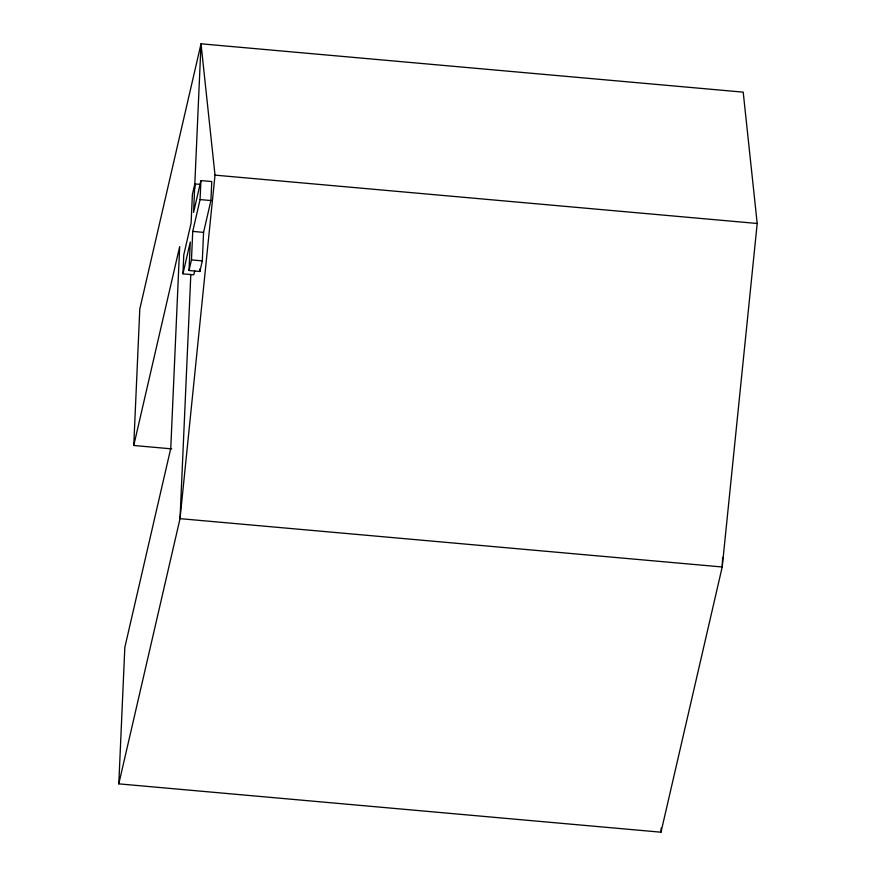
<?xml version="1.0" encoding="UTF-8"?>
<svg xmlns="http://www.w3.org/2000/svg" width="876" height="876" viewBox="0 0 876 876"><rect width="100%" height="100%" fill="white"/><g stroke="black" fill="none" stroke-linecap="round" stroke-linejoin="round"><path stroke-width="1.31" d="M133.754 445.49L139.799 309.02L201.02 43.8L743.209 92.144L757.203 223.479L722.207 566.98L660.986 832.2L118.797 783.856L124.83 647.386L170.754 448.479L179.679 246.583L133.754 445.49L171.707 448.873M194.702 270.826L193.782 274.812L182.931 273.838L183.774 254.85L191.121 223.019L192.381 194.527L194.833 183.916L200.254 184.409M194.833 183.916L193.574 212.408L200.922 180.587L211.762 181.551L210.919 200.549L203.571 232.37L202.312 260.862L199.87 271.472L189.019 270.509L190.278 242.017L182.931 273.838M190.826 274.396L180.029 518.647L118.797 783.856M194.625 188.439L201.02 43.8L215.014 175.134L180.029 518.647L722.207 566.98L722.634 557.432M189.019 270.509L191.472 259.898L192.731 231.406L200.078 199.575L200.922 180.587M199.87 271.472L199.991 268.757M660.986 832.2L661.161 828.105M215.014 175.134L757.203 223.479M200.078 199.575L210.919 200.549M192.731 231.406L203.571 232.37M191.472 259.898L202.312 260.862"/></g></svg>
